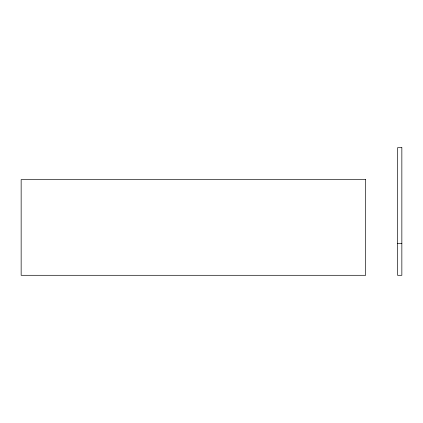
<?xml version="1.0" encoding="UTF-8"?>
<svg xmlns="http://www.w3.org/2000/svg" width="423" height="423" viewBox="0 0 423 423"><rect width="100%" height="100%" fill="white"/><g stroke="black" fill="none" stroke-linecap="round" stroke-linejoin="round"><path stroke-width="0.63" d="M397.562 243.399L401.85 243.399M401.85 147.701L397.562 147.701L397.562 275.299L401.85 275.299L401.85 147.701M365.662 179.601L21.15 179.601L21.15 275.299L365.662 275.299L365.662 179.601"/></g></svg>
